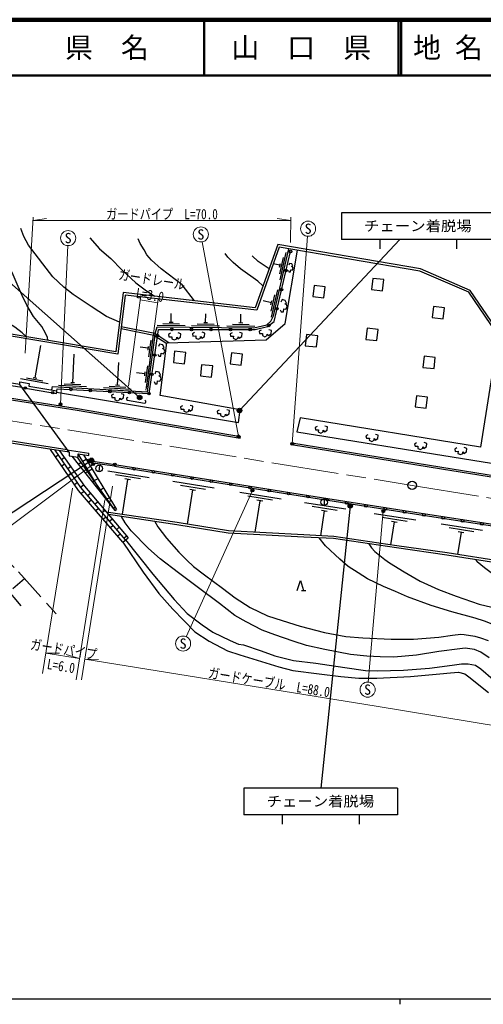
# Model space of a CAD drawing. Units: millimetres at full size, sheet at 1:1000; details may follow other scales. Extents: x 40000 to 680000, y 20000 to 380000.
# Drawn here: x 300014 to 382950, y 204000 to 380000 of the extents above; entities that cross this region are included whole.
import ezdxf
from ezdxf.enums import TextEntityAlignment as Align

# ---------------------------------------------------------------- set-up
doc = ezdxf.new("R2010")
doc.units = ezdxf.units.MM
doc.header["$LTSCALE"] = 1000
doc.linetypes.add('CHAIN', pattern=[18.5, 12, -1.5, 3.5, -1.5])
doc.linetypes.add('DASHED', pattern=[7.5, 6, -1.5])
for name, color, linetype, lineweight in [('M-BGD', 7, 'Continuous', 25), ('M-BMK', 2, 'CHAIN', 13), ('M-BMK-SRVR', 3, 'Continuous', 25), ('M-STR-HTXT', 7, 'Continuous', 13), ('M-STR-STR1', 1, 'Continuous', 25), ('M-STR-STRC', 7, 'Continuous', 25), ('M-TTL', 2, 'Continuous', 140), ('M-TTL-BAND', 7, 'Continuous', 25), ('M-TTL-LINE', 7, 'Continuous', 50)]:
    doc.layers.add(name, color=color, linetype=linetype, lineweight=lineweight)
doc.layers.add('M-TTL-TXT', color=7, linetype='Continuous')
doc.styles.add('ＭＳ ゴシック', font='')
doc.styles.get('ＭＳ ゴシック').set_extended_font_data('MS Gothic')

msp = doc.modelspace()

# ---------------------------------------------------------------- hatches: boundary and pattern name
at = {"layer": 'M-STR-STRC'}
for points in [[(321131, 312256, -1), (321806, 312685, -1)], [(307519, 311386, -1), (307080, 311147, -1)], [(339001, 309929, -1), (339676, 310358, -1)], [(339387, 305638, -1), (338948, 305398, -1)], [(348997, 304301, -1), (348558, 304062, -1)], [(312522, 301018, -1), (313197, 301448, -1)], [(313374, 300663, -1), (312935, 300424, -1)], [(341861, 295954, -1), (341422, 295714, -1)], [(358807, 292878, -1), (359482, 293308, -1)], [(365282, 292245, -1), (364843, 292006, -1)]]:
    msp.add_hatch(color=256, dxfattribs=at).paths.add_polyline_path(points)

# ---------------------------------------------------------------- linework, layer by layer
at = {"layer": 'M-BGD'}
for p, q in [((346595, 333527), (347706, 338402)), ((346566, 336098), (345369, 336371)), ((346488, 335757), (346643, 336440)), ((346525, 334569), (347192, 337494)), ((345068, 326829), (346179, 331704)), ((345039, 329400), (343576, 329733)), ((344961, 329058), (345116, 329741)), ((344998, 327870), (345665, 330795)), ((327101, 325953), (327114, 327453)), ((333282, 325899), (333295, 327399)), ((325599, 325666), (328598, 325640)), ((326751, 325956), (327451, 325950)), ((331779, 325612), (334779, 325586)), ((332932, 325902), (333632, 325896)), ((339211, 325847), (339911, 325841)), ((339561, 325844), (339574, 327344)), ((324596, 325375), (329596, 325331)), ((330776, 325321), (335776, 325277)), ((337056, 325266), (342056, 325223)), ((338059, 325557), (341059, 325531)), ((323126, 319738), (323520, 322712)), ((323292, 318707), (323948, 323664)), ((302756, 316004), (303775, 321738)), ((323025, 321265), (321538, 321462)), ((322979, 320918), (323071, 321612)), ((309497, 315148), (309786, 320230)), ((317509, 314692), (317737, 318709)), ((322686, 314136), (323343, 319093)), ((322420, 316693), (320933, 316890)), ((322374, 316346), (322466, 317040)), ((322520, 315167), (322914, 318141)), ((300190, 315851), (305113, 314976)), ((301227, 315971), (304180, 315447)), ((302412, 316066), (303101, 315943)), ((309147, 315168), (309846, 315128)), ((305804, 314457), (305692, 313808)), ((306967, 314691), (311959, 314407)), ((307982, 314934), (310977, 314763)), ((314979, 314235), (319971, 313951)), ((315994, 314478), (318989, 314308)), ((317159, 314712), (317858, 314673)), ((319285, 311994), (322344, 311476)), ((339476, 305203), (339527, 305499)), ((308510, 303125), (312396, 302520)), ((348635, 304033), (348683, 304330)), ((306399, 301889), (306901, 302234)), ((307468, 301410), (307981, 301763)), ((310212, 301846), (317050, 292261)), ((314440, 295919), (310472, 302386)), ((311929, 301380), (311316, 301011)), ((311413, 302237), (317320, 292428)), ((312316, 301221), (312013, 301242)), ((312321, 301220), (317049, 300507)), ((307530, 300240), (308034, 300586)), ((308601, 299762), (309131, 300126)), ((310961, 300797), (310492, 300515)), ((311839, 300158), (311543, 299980)), ((317001, 300211), (312257, 300835)), ((312961, 299667), (312362, 299306)), ((314294, 300394), (314168, 299201)), ((323171, 298114), (315766, 299307)), ((308662, 298590), (309167, 298938)), ((309733, 298113), (310280, 298489)), ((312126, 299164), (311742, 298933)), ((312885, 298454), (312708, 298347)), ((313291, 297531), (312993, 297351)), ((313993, 297954), (313408, 297601)), ((321618, 297908), (317176, 298624)), ((319325, 297822), (318320, 291584)), ((319844, 297738), (318807, 297905)), ((309794, 296941), (310300, 297289)), ((310866, 296465), (311430, 296853)), ((311026, 295286), (311506, 295698)), ((313931, 296749), (313873, 296714)), ((315024, 296240), (314454, 295897)), ((334793, 296241), (327389, 297434)), ((333241, 296036), (328798, 296752)), ((330948, 295949), (329963, 289835)), ((331466, 295866), (330429, 296033)), ((312157, 294938), (312655, 295365)), ((312332, 293771), (312808, 294179)), ((315038, 295081), (314875, 294983)), ((316056, 294527), (315621, 294265)), ((346818, 294304), (339413, 295497)), ((345265, 294098), (340822, 294814)), ((342972, 294012), (342063, 288370)), ((343490, 293929), (342454, 294096)), ((354493, 294367), (354493, 293167)), ((313459, 293420), (313949, 293840)), ((313638, 292256), (314110, 292661)), ((314761, 291902), (315243, 292316)), ((316203, 293448), (316135, 293407)), ((317088, 292814), (316786, 292632)), ((358347, 292491), (350938, 293651)), ((356796, 292279), (352350, 292975)), ((354503, 292182), (353809, 287748)), ((355022, 292101), (353985, 292263)), ((314943, 290741), (315412, 291143)), ((316063, 290384), (316538, 290791)), ((370860, 290532), (363451, 291692)), ((369309, 290320), (364863, 291016)), ((316249, 289226), (316714, 289625)), ((317365, 288866), (317832, 289266)), ((367016, 290223), (366375, 286127)), ((367535, 290142), (366498, 290304)), ((382810, 288698), (375396, 289835)), ((381259, 288481), (376811, 289163)), ((317555, 287711), (318016, 288106)), ((318490, 286626), (319410, 287407)), ((318667, 287347), (319126, 287741)), ((378967, 288377), (378357, 284402)), ((379486, 288297), (378448, 288457)), ((298771, 278311), (300896, 280109)), ((350426, 277968), (351179, 277968))]:
    msp.add_line(p, q, dxfattribs=at)
for points in [[(301164, 323350), (300455, 324031), (299133, 325020), (297511, 326038), (295715, 327284), (294305, 328438), (291850, 330466), (289901, 332226), (288129, 333913), (286225, 335686), (285563, 336594), (285033, 337341), (284559, 338593), (284161, 339483), (283773, 340154), (282740, 341634), (281917, 342807), (281311, 344018)], [(317888, 325930), (315525, 326948), (312816, 328722), (309562, 330860), (307894, 332205), (305969, 334060), (301577, 339667), (300728, 341265), (300203, 342667)], [(410611, 305043), (401603, 304006), (390435, 317208), (380596, 331606), (371708, 335443), (346165, 339793), (342139, 328509), (318543, 331210), (317233, 320650), (293499, 324637), (290360, 324811), (288716, 323616)], [(312535, 341019), (314311, 339019), (316325, 337290), (318267, 335274), (320792, 332993), (322474, 331714), (324145, 330569)], [(331276, 329753), (329069, 332579), (325342, 335465), (323585, 337035), (322777, 337974), (322268, 338888), (321542, 340009), (321193, 340829)], [(410132, 304586), (401436, 303584), (390117, 316965), (380332, 331285), (371594, 335057), (346429, 339343), (342409, 328076), (318891, 330768), (317578, 320187), (293455, 324239), (290480, 324404), (289032, 323351)], [(305804, 314457), (322902, 313484), (324304, 324061), (324621, 325075), (341926, 324924), (344199, 325433), (344930, 326087), (345426, 327048), (348161, 339048)], [(306626, 313421), (339136, 308000), (339461, 310273), (325131, 312825), (326352, 322252), (344092, 322796), (347507, 325674), (349739, 338779)], [(306664, 313640), (306733, 314040), (323150, 313159), (324852, 324636), (342116, 324615), (344367, 325166), (345508, 326069), (348459, 338570)], [(343531, 332410), (342620, 333281), (339511, 335463), (338195, 336587), (337230, 337579), (336771, 338187)], [(305072, 322693), (304967, 323202), (304633, 323995), (303989, 325134), (303374, 325899), (302472, 326948), (301273, 328999), (300483, 330728), (299771, 332333), (298685, 334794), (297800, 336555)], [(344620, 335464), (342664, 336792), (341579, 337812)], [(348074, 335192), (348183, 334926), (348471, 334933), (348510, 335305), (348780, 335243), (348955, 335553), (348843, 335864), (348658, 335888), (348870, 336004), (348701, 336358), (348300, 336446), (348152, 336142)], [(346623, 328167), (346779, 327787), (347190, 327798), (347246, 328329), (347632, 328240), (347882, 328682), (347722, 329127), (347457, 329161), (347761, 329327), (347519, 329833), (346946, 329958), (346735, 329524)], [(326323, 322031), (324026, 323529), (318141, 324719)], [(326702, 322262), (324180, 323906), (318190, 325117)], [(327003, 323937), (326647, 323733), (326711, 323326), (327245, 323339), (327206, 322945), (327677, 322755), (328097, 322971), (328097, 323238), (328300, 322958), (328771, 323263), (328822, 323848), (328364, 324000)], [(331294, 324059), (330938, 323856), (331001, 323449), (331535, 323462), (331497, 323068), (331968, 322877), (332387, 323093), (332387, 323360), (332591, 323080), (333061, 323385), (333112, 323970), (332654, 324123)], [(338001, 324037), (337645, 323833), (337709, 323427), (338243, 323439), (338205, 323045), (338675, 322855), (339095, 323071), (339095, 323338), (339298, 323058), (339769, 323363), (339820, 323948), (339362, 324100)], [(343218, 324512), (342861, 324309), (342925, 323902), (343459, 323915), (343421, 323521), (343892, 323330), (344311, 323546), (344311, 323813), (344515, 323534), (344985, 323839), (345036, 324423), (344578, 324576)], [(385616, 323551), (382420, 303596), (350193, 308811), (349573, 306302), (408880, 296783)], [(324720, 320208), (324876, 319829), (325288, 319840), (325344, 320371), (325730, 320282), (325979, 320724), (325819, 321168), (325555, 321203), (325858, 321368), (325616, 321874), (325043, 322000), (324833, 321566)], [(208068, 318862), (214161, 319449), (218792, 319912), (223949, 320150), (228714, 320258), (234181, 320203), (237819, 320008), (243442, 319623), (248882, 319110), (252816, 318757), (258745, 318217), (262378, 317752), (269033, 316879), (278355, 315492), (310357, 310509), (339527, 305499)], [(208097, 318563), (214190, 319151), (218814, 319612), (223959, 319850), (228716, 319958), (234172, 319903), (237800, 319708), (243418, 319324), (248854, 318811), (252789, 318458), (258712, 317919), (262340, 317454), (268992, 316581), (278310, 315195), (310309, 310213), (339476, 305203)], [(324069, 315301), (324225, 314922), (324637, 314932), (324693, 315464), (325079, 315375), (325328, 315817), (325168, 316261), (324904, 316295), (325207, 316461), (324965, 316967), (324392, 317093), (324182, 316659)], [(300036, 314797), (300024, 315288), (301711, 314974), (301625, 314512), (306664, 313640)], [(300408, 314284), (306588, 313202), (306664, 313640)], [(316813, 313062), (316456, 312859), (316520, 312452), (317054, 312465), (317016, 312071), (317487, 311880), (317906, 312096), (317906, 312363), (318110, 312084), (318580, 312389), (318631, 312974), (318173, 313126)], [(329160, 311002), (328804, 310798), (328867, 310392), (329401, 310404), (329363, 310010), (329834, 309820), (330253, 310036), (330253, 310303), (330457, 310023), (330927, 310328), (330978, 310913), (330521, 311065)], [(335711, 310213), (335355, 310009), (335419, 309602), (335953, 309615), (335915, 309221), (336385, 309031), (336805, 309247), (336805, 309513), (337008, 309234), (337479, 309539), (337530, 310124), (337072, 310276)], [(353229, 307297), (352873, 307094), (352936, 306687), (353470, 306700), (353432, 306306), (353903, 306115), (354322, 306331), (354322, 306598), (354526, 306319), (354997, 306624), (355047, 307208), (354590, 307361)], [(362319, 305813), (361963, 305610), (362027, 305203), (362561, 305216), (362523, 304822), (362994, 304631), (363413, 304847), (363413, 305114), (363617, 304835), (364087, 305140), (364138, 305724), (363680, 305877)], [(318490, 286626), (310554, 295833), (305508, 303187)], [(318950, 287016), (310940, 296358), (306335, 303058)], [(307161, 302930), (311613, 296592), (319410, 287407)], [(408878, 294283), (375483, 299672), (348635, 304033)], [(408945, 294687), (404300, 295325), (375531, 299968), (348683, 304330)], [(371022, 304352), (370666, 304149), (370729, 303742), (371263, 303755), (371225, 303361), (371696, 303170), (372116, 303386), (372116, 303653), (372319, 303374), (372790, 303679), (372840, 304263), (372383, 304416)], [(378192, 303446), (377836, 303243), (377900, 302836), (378434, 302849), (378396, 302455), (378866, 302264), (379286, 302480), (379286, 302747), (379489, 302468), (379960, 302773), (380011, 303357), (379553, 303510)], [(308842, 302668), (308853, 302046), (310472, 301808), (310472, 302386), (312355, 302088), (312396, 302520)], [(309337, 301975), (313908, 296194), (317050, 292261), (317320, 292428)], [(317001, 300211), (348670, 295109), (371765, 291493), (392352, 288338), (401418, 286936), (405499, 285228)], [(317049, 300507), (348717, 295405), (371811, 291789), (392398, 288634), (401470, 287232), (403544, 286831)], [(406044, 279243), (399203, 281711), (386345, 283126), (376453, 284706), (367479, 285964), (356217, 287633), (350849, 287890), (337348, 288628), (328186, 290125), (315511, 291999)], [(405944, 278854), (399112, 281318), (386291, 282729), (376394, 284310), (367422, 285568), (356178, 287234), (350828, 287490), (337304, 288230), (328125, 289730), (315904, 291537)], [(383968, 265932), (382499, 266947), (381377, 267448), (379703, 267643), (378741, 267553), (374995, 267083), (370979, 266433), (366919, 266040), (364492, 266097), (362130, 266244), (359218, 266546), (354581, 267396), (351307, 268139), (348953, 268886), (345683, 270030), (343406, 270905), (340500, 272351), (338523, 273476), (335752, 275620), (332015, 278426), (328444, 281130), (325129, 283615), (323061, 285470), (319957, 288610), (318899, 290067), (318199, 291198)], [(324167, 290315), (324708, 289340), (326255, 287325), (328458, 284843), (329901, 283419), (331125, 282236), (333065, 280758), (336265, 278363), (338550, 276639), (341227, 274953), (344349, 273456), (346978, 272604), (350186, 271614), (354540, 270483), (358349, 269775), (361420, 269490), (366463, 269243), (370453, 269282), (374985, 269607), (377465, 269986), (378919, 270144), (379504, 270108), (381457, 269818), (382459, 269536), (383806, 269039)], [(287230, 288469), (297388, 278553), (300220, 275205)], [(318950, 287016), (323823, 280881), (327630, 276352), (329945, 273852), (332668, 271839), (334577, 270549), (337669, 269010), (339136, 268370), (340056, 268234), (343224, 267160), (345632, 266312), (348987, 265474), (352978, 264983), (358193, 264177), (361877, 263690), (364049, 263598), (368662, 263735), (373343, 264106), (377356, 264624), (379048, 264834), (380258, 264884), (381532, 264603), (382477, 263965), (386927, 260137)], [(398406, 257665), (398167, 258332), (397602, 259591), (396473, 261392), (394750, 263986), (393933, 264955), (392362, 266600), (390882, 267919), (389115, 269350), (387449, 270563), (385437, 271587), (383140, 272492), (381464, 273002), (377331, 274167), (373647, 275293), (369361, 276814), (367243, 277789), (365109, 278671), (362226, 280055), (360543, 281114), (358789, 282269), (357291, 283555), (354690, 285937), (353578, 287358)], [(318490, 286626), (322092, 281237), (324914, 277423), (327436, 274613), (331352, 270591), (333931, 268921), (337179, 267157), (339366, 266484), (341699, 265743), (346355, 264305), (348900, 263693), (353563, 263077), (357488, 262576), (360667, 262308), (363925, 262308), (369913, 262621), (375163, 263049), (377073, 263274), (378496, 263367), (379656, 263087), (380368, 262563), (383857, 259724)], [(362491, 286299), (362932, 285601), (363540, 284969), (365327, 283526), (366173, 282898), (368806, 281313), (371662, 279621), (374911, 278125), (378110, 276941), (382229, 275554), (384449, 274976), (386812, 274244), (388567, 273652), (390647, 272597), (391949, 271775), (392711, 271114), (394248, 269619), (396266, 267305), (397235, 265993), (400051, 262203), (402209, 258771), (403407, 256737)], [(406788, 255930), (405663, 258540), (404230, 261206), (401195, 266074), (399596, 268209), (397619, 270186), (395525, 271968), (393283, 274069), (385952, 279907), (383153, 282041), (381819, 283097), (381583, 283481)], [(349639, 277968), (350222, 279750), (350804, 277968)]]:
    msp.add_lwpolyline(points, dxfattribs=at)
for points in [[(362954, 331775), (364941, 331548), (365167, 333536), (363180, 333762)], [(352463, 330502), (354450, 330276), (354677, 332263), (352690, 332489)], [(373785, 326749), (375772, 326523), (375998, 328510), (374011, 328736)], [(361922, 322859), (363909, 322633), (364136, 324620), (362149, 324847)], [(351107, 321731), (353094, 321504), (353321, 323491), (351334, 323718)], [(327507, 318732), (329495, 318506), (329721, 320493), (327734, 320720)], [(337659, 318471), (339647, 318245), (339873, 320232), (337886, 320459)], [(372145, 317859), (374132, 317633), (374359, 319620), (372372, 319846)], [(332331, 316348), (334318, 316122), (334545, 318109), (332558, 318335)], [(370753, 310792), (372740, 310565), (372966, 312553), (370979, 312779)]]:
    msp.add_lwpolyline(points, close=True, dxfattribs=at)
at = {"layer": 'M-BGD', "linetype": 'DASHED'}
msp.add_lwpolyline([(287394, 292942), (290292, 290827), (294820, 286370), (299818, 281318), (306542, 273781)], dxfattribs=at)
at = {"layer": 'M-BGD'}
for centre, radius in [((348459, 338570), 225), ((347655, 335164), 225), ((346851, 331758), 225), ((346047, 328351), 225), ((327234, 324633), 225), ((330734, 324629), 225), ((334234, 324625), 225), ((337734, 324621), 225), ((341234, 324616), 225), ((344603, 325352), 225), ((324688, 323530), 225), ((324175, 320068), 225), ((323661, 316606), 225), ((301032, 314175), 225), ((305921, 313319), 225), ((309155, 313910), 225), ((312650, 313723), 225), ((316145, 313535), 225), ((319640, 313348), 225), ((323135, 313160), 225), ((312321, 301220), 225), ((314231, 299797), 600), ((317049, 300507), 225), ((320468, 299728), 225), ((323924, 299172), 225), ((327379, 298615), 225), ((330834, 298058), 225), ((334290, 297502), 225), ((337745, 296945), 225), ((341201, 296388), 225), ((344656, 295831), 225), ((348112, 295275), 225), ((351569, 294731), 225), ((354493, 293767), 600), ((355027, 294189), 225), ((358485, 293648), 225), ((361943, 293107), 225), ((365401, 292565), 225), ((368859, 292024), 225), ((372317, 291484), 225), ((375776, 290954), 225), ((379236, 290424), 225), ((382696, 289894), 225)]:
    msp.add_circle(centre, radius, dxfattribs=at)
for centre, start, end in [((319323, 312216), 80.37756, 260.37756), ((322381, 311698), 260.37756, 80.37756)]:
    msp.add_arc(centre, 225, start, end, dxfattribs=at)
at = {"layer": 'M-BMK'}
msp.add_lwpolyline([(93263, 250471), (103103, 261199), (108490, 267189), (114024, 272590), (118449, 276347), (125275, 281555), (132808, 286967), (141947, 292641), (151286, 297622), (159897, 301813), (168322, 305136), (173724, 306962), (180994, 309280), (191591, 312031), (202733, 314068), (214374, 315549), (224963, 316291), (235082, 316321), (240057, 316034), (256446, 314610), (272070, 312554), (370218, 296765), (468441, 280587), (566504, 264706)], dxfattribs=at)
at = {"layer": 'M-BMK-SRVR'}
msp.add_circle((370218, 296765), 750, dxfattribs=at)
at = {"layer": 'M-STR-HTXT'}
for p, q in [((300986, 320370), (302447, 344713)), ((302410, 344100), (304841, 344441)), ((348516, 344100), (302410, 344100)), ((348516, 344100), (346085, 344441)), ((348443, 340152), (348528, 344724)), ((339167, 305518), (332672, 340287)), ((348777, 304182), (351507, 341289)), ((307300, 311267), (308617, 339615)), ((319463, 314463), (321665, 330720)), ((321556, 329915), (324722, 329405)), ((322605, 313777), (324807, 330034)), ((313155, 300543), (298511, 289572)), ((304102, 263109), (309467, 296245)), ((311048, 261988), (316626, 296643)), ((341641, 295834), (329803, 269713)), ((315225, 294185), (310094, 261999)), ((365063, 292125), (362370, 261596)), ((304699, 266791), (310704, 265825)), ((304699, 266791), (307153, 266742)), ((310704, 265825), (308358, 266548)), ((311641, 265674), (314096, 265625))]:
    msp.add_line(p, q, dxfattribs=at)
msp.add_lwpolyline([(311641, 265674), (363791, 257285), (397760, 251690)], dxfattribs=at)
for centre in [(351606, 342636), (308680, 340964), (332424, 341614), (329245, 268483), (362251, 260252)]:
    msp.add_circle(centre, 1350, dxfattribs=at)
at = {"layer": 'M-STR-STR1'}
msp.add_line((308842, 302668), (300036, 314797), dxfattribs=at)
for points in [[(300036, 314797), (273372, 318900), (257157, 321271), (247809, 322394), (242931, 322817), (238503, 323078)], [(300408, 314284), (273305, 318455), (257097, 320825), (247763, 321947), (242899, 322369), (238831, 322608)], [(308510, 303125), (279146, 307691), (270352, 309071), (261929, 310097), (254745, 310952), (248765, 311630), (246344, 311845)], [(308842, 302668), (279084, 307296), (270297, 308675), (261881, 309700), (254698, 310555), (248725, 311232), (246643, 311417)]]:
    msp.add_lwpolyline(points, dxfattribs=at)
at = {"layer": 'M-STR-STRC'}
for p, q in [((385051, 345466), (357551, 345466)), ((357551, 345466), (357551, 340716)), ((339339, 310144), (368022, 340716)), ((385051, 340716), (357551, 340716)), ((364436, 340716), (364436, 339012)), ((378167, 340716), (378167, 339012)), ((321468, 312470), (293395, 337316)), ((312859, 301233), (265057, 269673)), ((359145, 293093), (353862, 242625)), ((367612, 242625), (340112, 242625)), ((340112, 242625), (340112, 237875)), ((367612, 242625), (367612, 237875)), ((367612, 237875), (340112, 237875)), ((346997, 237875), (346997, 236171)), ((360728, 237875), (360728, 236171))]:
    msp.add_line(p, q, dxfattribs=at)
for centre, radius in [((321468, 312470), 400), ((307300, 311267), 250), ((339339, 310144), 400), ((339167, 305518), 250), ((348777, 304182), 250), ((312859, 301233), 400), ((313155, 300543), 250), ((341641, 295834), 250), ((359145, 293093), 400), ((365063, 292125), 250)]:
    msp.add_circle(centre, radius, dxfattribs=at)
at = {"layer": 'M-TTL'}
msp.add_line((680000, 380000), (40000, 380000), dxfattribs=at)
at = {"layer": 'M-TTL-BAND'}
for p, q in [((40000, 205000), (579000, 205000)), ((368000, 205000), (368000, 204000))]:
    msp.add_line(p, q, dxfattribs=at)
at = {"layer": 'M-TTL-LINE'}
for p, q in [((333000, 380000), (333000, 370000)), ((367750, 380000), (367750, 370000)), ((368250, 380000), (368250, 370000)), ((40000, 370000), (680000, 370000))]:
    msp.add_line(p, q, dxfattribs=at)

# ---------------------------------------------------------------- texts
at = {"layer": 'M-STR-HTXT', "style": 'ＭＳ ゴシック', "width": 0.8}
msp.add_text('ガードパイプ\u3000L=70.0', height=1833, dxfattribs=at).set_placement((325463, 343787), align=Align.BOTTOM_CENTER)
at = {"layer": 'M-STR-HTXT', "style": 'ＭＳ ゴシック'}
for p in [(351606, 342636), (308680, 340964), (332424, 341614), (329245, 268483), (362251, 260252)]:
    msp.add_text('S', height=1833, dxfattribs=at).set_placement(p, align=Align.MIDDLE_CENTER)
at = {"layer": 'M-STR-HTXT', "style": 'ＭＳ ゴシック', "width": 0.8}
for s, rotation, p in [('ガードレール', 350.861, (323448, 332114)), ('L=3.0', 350.861, (323089, 329352)), ('ガードパイプ', 350.861, (307652, 265999)), ('L=6.0', 350.861, (307184, 263022)), ('ガードケーブル\u3000L=88.0', 350.805, (344397, 260088))]:
    msp.add_text(s, height=1833, rotation=rotation, dxfattribs=at).set_placement(p, align=Align.BOTTOM_CENTER)
at = {"layer": 'M-STR-STRC', "style": 'ＭＳ ゴシック', "width": 1.1}
for p in [(361622, 341659), (344182, 238818)]:
    msp.add_text('チェーン着脱場', height=1833, dxfattribs=at).set_placement(p, align=Align.BOTTOM_LEFT)
at = {"layer": 'M-TTL-TXT', "style": 'ＭＳ ゴシック'}
for s, p in [('県\u3000名', (315625, 375000)), ('山\u3000口\u3000県', (350375, 375000))]:
    msp.add_text(s, height=3666, dxfattribs=at).set_placement(p, align=Align.MIDDLE_CENTER)
msp.add_text('地 名', height=3666, dxfattribs=at).set_placement((370380, 375000), align=Align.MIDDLE_LEFT)

doc.saveas('drawing.dxf')
